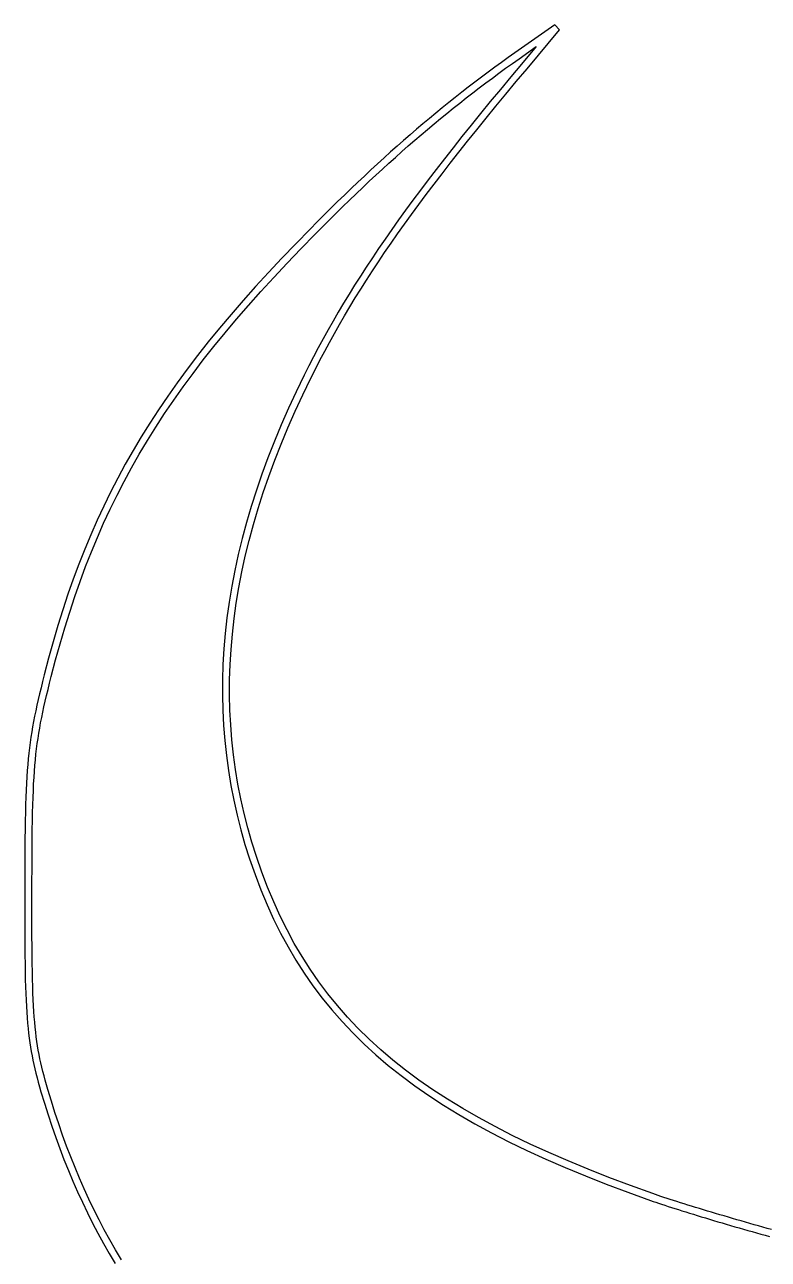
# Model space of a CAD drawing. Header units: metres. Extents: x 0 to 745, y 0 to 539.
# Drawn here: x 116.8 to 199, y 233.1 to 369.5 of the extents above; entities that cross this region are included whole.
import ezdxf

# ---------------------------------------------------------------- set-up
doc = ezdxf.new("R2010")
doc.units = ezdxf.units.M

msp = doc.modelspace()

# ---------------------------------------------------------------- linework, layer by layer
at = {"layer": '2', "color": 7}
for p, q in [((175.370312, 369.510936), (170.970312, 366.409376)), ((172.306248, 364.640624), (175.906248, 368.92656)), ((175.906248, 368.92656), (175.370312, 369.510936)), ((171.429592, 365.756248), (173.313968, 367.084376)), ((173.313968, 367.084376), (171.693656, 365.154688)), ((170.221109, 365.87792), (169.4771, 365.343391)), ((170.970312, 366.409376), (170.221109, 365.87792)), ((170.68428, 365.227554), (171.429592, 365.756248)), ((168.003049, 364.263724), (167.272199, 363.717892)), ((168.737881, 364.805442), (168.003049, 364.263724)), ((168.478033, 363.621964), (169.20891, 364.160764)), ((169.4771, 365.343391), (168.737881, 364.805442)), ((169.20891, 364.160764), (169.944189, 364.695843)), ((169.944189, 364.695843), (170.68428, 365.227554)), ((171.693656, 365.154688), (170.509333, 363.73955)), ((171.123716, 363.227638), (172.306248, 364.640624)), ((166.544928, 363.167597), (165.820833, 362.612493)), ((167.272199, 363.717892), (166.544928, 363.167597)), ((167.027854, 362.531793), (167.751151, 363.079091)), ((167.751151, 363.079091), (168.478033, 363.621964)), ((170.509333, 363.73955), (169.361959, 362.358645)), ((169.978341, 361.849175), (171.123716, 363.227638)), ((164.380552, 361.486464), (163.663559, 360.914845)), ((165.099508, 362.05223), (164.380552, 361.486464)), ((164.875379, 360.859827), (165.590377, 361.422513)), ((165.820833, 362.612493), (165.099508, 362.05223)), ((165.590377, 361.422513), (166.307732, 361.979717)), ((166.307732, 361.979717), (167.027854, 362.531793)), ((169.361959, 362.358645), (168.250543, 361.01055)), ((168.869121, 360.503803), (169.978341, 361.849175)), ((162.948127, 360.337026), (162.233851, 359.75266)), ((163.663559, 360.914845), (162.948127, 360.337026)), ((163.450821, 359.716602), (164.16233, 360.291308)), ((164.16233, 360.291308), (164.875379, 360.859827)), ((168.250543, 361.01055), (167.174094, 359.693845)), ((167.795054, 359.190089), (168.869121, 360.503803)), ((161.520328, 359.1614), (160.807153, 358.562899)), ((162.233851, 359.75266), (161.520328, 359.1614)), ((162.030784, 358.547227), (162.740442, 359.13536)), ((162.740442, 359.13536), (163.450821, 359.716602)), ((167.174094, 359.693845), (166.131619, 358.407106)), ((166.755138, 357.906602), (167.795054, 359.190089)), ((159.380235, 357.342781), (158.665685, 356.720469)), ((160.093924, 357.956808), (159.380235, 357.342781)), ((159.902049, 356.737968), (160.611997, 357.348883)), ((160.807153, 358.562899), (160.093924, 357.956808)), ((160.611997, 357.348883), (161.321439, 357.951852)), ((161.321439, 357.951852), (162.030784, 358.547227)), ((166.131619, 358.407106), (165.122129, 357.148913)), ((165.74837, 356.65191), (166.755138, 357.906602)), ((157.949868, 356.089527), (157.232381, 355.449605)), ((158.665685, 356.720469), (157.949868, 356.089527)), ((158.479, 355.490891), (159.191186, 356.118755)), ((159.191186, 356.118755), (159.902049, 356.737968)), ((165.122129, 357.148913), (164.144631, 355.917843)), ((164.773747, 355.424582), (165.74837, 356.65191)), ((156.512821, 354.800358), (155.790783, 354.141436)), ((157.232381, 355.449605), (156.512821, 354.800358)), ((157.049018, 354.207803), (157.76508, 354.854024)), ((157.76508, 354.854024), (158.479, 355.490891)), ((163.198133, 354.712475), (162.281645, 353.531387)), ((164.144631, 355.917843), (163.198133, 354.712475)), ((163.830268, 354.223184), (164.773747, 355.424582)), ((155.065863, 353.472494), (154.337659, 352.793184)), ((155.790783, 354.141436), (155.065863, 353.472494)), ((155.608832, 352.885887), (156.330405, 353.551874)), ((156.330405, 353.551874), (157.049018, 354.207803)), ((162.281645, 353.531387), (161.394175, 352.373157)), ((162.916929, 353.046286), (163.830268, 354.223184)), ((153.605766, 352.103158), (152.86978, 351.402068)), ((154.337659, 352.793184), (153.605766, 352.103158)), ((154.155169, 351.522327), (154.88389, 352.209489)), ((154.88389, 352.209489), (155.608832, 352.885887)), ((161.394175, 352.373157), (160.534731, 351.236363)), ((161.176666, 350.76026), (162.03273, 351.892455)), ((162.03273, 351.892455), (162.916929, 353.046286)), ((152.129298, 350.689569), (151.383916, 349.965311)), ((152.86978, 351.402068), (152.129298, 350.689569)), ((152.684756, 350.114306), (153.42226, 350.824051)), ((153.42226, 350.824051), (154.155169, 351.522327)), ((160.534731, 351.236363), (159.702322, 350.119583)), ((160.347736, 349.648268), (161.176666, 350.76026)), ((150.63323, 349.228948), (149.876837, 348.480132)), ((151.383916, 349.965311), (150.63323, 349.228948)), ((151.194321, 348.659007), (151.942246, 349.392742)), ((151.942246, 349.392742), (152.684756, 350.114306)), ((159.702322, 350.119583), (158.895957, 349.021396)), ((159.544938, 348.555048), (160.347736, 349.648268)), ((149.876837, 348.480132), (149.114332, 347.718516)), ((149.680591, 347.153612), (150.440572, 347.912747)), ((150.440572, 347.912747), (151.194321, 348.659007)), ((158.114644, 347.94038), (157.357391, 346.875113)), ((158.895957, 349.021396), (158.114644, 347.94038)), ((158.767268, 347.479168), (159.544938, 348.555048)), ((148.345312, 346.943752), (146.758903, 345.322452)), ((147.333296, 344.765979), (148.913968, 346.381248)), ((149.114332, 347.718516), (148.345312, 346.943752)), ((148.913968, 346.381248), (149.680591, 347.153612)), ((157.357391, 346.875113), (156.623208, 345.824173)), ((157.283307, 345.3737), (158.013725, 346.419196)), ((158.013725, 346.419196), (158.767268, 347.479168)), ((146.758903, 345.322452), (145.226717, 343.722838)), ((156.623208, 345.824173), (155.911103, 344.786138)), ((156.57501, 344.341248), (157.283307, 345.3737)), ((145.226717, 343.722838), (143.747553, 342.14289)), ((145.80721, 343.173207), (147.333296, 344.765979)), ((155.220084, 343.759587), (154.54916, 342.743097)), ((155.911103, 344.786138), (155.220084, 343.759587)), ((155.887832, 343.320408), (156.57501, 344.341248)), ((144.334478, 341.600871), (145.80721, 343.173207)), ((154.54916, 342.743097), (153.897339, 341.735248)), ((154.572826, 341.307837), (155.220772, 342.309748)), ((155.220772, 342.309748), (155.887832, 343.320408)), ((143.747553, 342.14289), (142.320212, 340.580593)), ((142.913869, 340.046908), (144.334478, 341.600871)), ((153.897339, 341.735248), (153.263631, 340.734616)), ((153.942993, 340.313243), (154.572826, 341.307837)), ((142.320212, 340.580593), (140.943491, 339.033928)), ((141.544151, 338.509257), (142.913869, 340.046908)), ((152.647043, 339.739781), (152.046584, 338.74932)), ((153.263631, 340.734616), (152.647043, 339.739781)), ((153.33027, 339.324533), (153.942993, 340.313243)), ((140.943491, 339.033928), (139.616192, 337.500878)), ((140.224092, 336.985856), (141.544151, 338.509257)), ((152.046584, 338.74932), (151.461263, 337.761812)), ((152.152143, 337.359039), (152.733654, 338.340276)), ((152.733654, 338.340276), (153.33027, 339.324533)), ((139.616192, 337.500878), (138.337113, 335.979425)), ((138.952461, 335.474644), (140.224092, 336.985856)), ((151.461263, 337.761812), (150.890089, 336.775835)), ((151.584735, 336.379392), (152.152143, 337.359039)), ((138.337113, 335.979425), (137.105055, 334.467553)), ((137.728026, 333.973558), (138.952461, 335.474644)), ((150.332069, 335.789966), (149.786213, 334.802785)), ((150.890089, 336.775835), (150.332069, 335.789966)), ((151.030428, 335.399901), (151.584735, 336.379392)), ((137.105055, 334.467553), (135.918817, 332.963243)), ((149.786213, 334.802785), (149.251528, 333.812869)), ((149.957104, 333.435664), (150.488218, 334.419136)), ((150.488218, 334.419136), (151.030428, 335.399901)), ((135.918817, 332.963243), (134.777198, 331.464478)), ((136.549555, 332.480538), (137.728026, 333.973558)), ((148.727024, 332.818797), (148.211709, 331.819147)), ((149.251528, 333.812869), (148.727024, 332.818797)), ((149.436083, 332.448053), (149.957104, 333.435664)), ((134.777198, 331.464478), (133.678998, 329.969241)), ((135.415816, 330.99352), (136.549555, 332.480538)), ((148.211709, 331.819147), (147.704592, 330.812496)), ((148.420312, 330.454688), (148.924153, 331.454872)), ((148.924153, 331.454872), (149.436083, 332.448053)), ((134.325579, 329.510444), (135.415816, 330.99352)), ((147.704592, 330.812496), (146.808463, 328.970335)), ((147.530719, 328.626144), (148.420312, 330.454688)), ((133.678998, 329.969241), (132.623016, 328.475514)), ((133.277611, 328.029248), (134.325579, 329.510444)), ((146.808463, 328.970335), (145.958997, 327.136021)), ((132.623016, 328.475514), (131.608053, 326.98128)), ((132.270681, 326.547869), (133.277611, 328.029248)), ((146.687642, 326.806146), (147.530719, 328.626144)), ((131.608053, 326.98128), (130.632908, 325.484522)), ((131.303557, 325.064247), (132.270681, 326.547869)), ((145.958997, 327.136021), (145.156203, 325.309558)), ((145.89107, 324.994669), (146.687642, 326.806146)), ((130.632908, 325.484522), (129.69638, 323.983221)), ((130.375007, 323.57632), (131.303557, 325.064247)), ((145.156203, 325.309558), (144.400089, 323.490951)), ((145.140992, 323.191685), (145.89107, 324.994669)), ((129.69638, 323.983221), (128.79727, 322.475361)), ((129.483799, 322.082025), (130.375007, 323.57632)), ((144.400089, 323.490951), (143.690665, 321.680203)), ((128.79727, 322.475361), (127.934376, 320.958924)), ((128.628703, 320.579301), (129.483799, 322.082025)), ((144.437397, 321.397167), (145.140992, 323.191685)), ((127.934376, 320.958924), (127.106498, 319.431892)), ((127.808486, 319.066087), (128.628703, 320.579301)), ((143.690665, 321.680203), (143.027939, 319.877317)), ((143.780272, 319.611089), (144.437397, 321.397167)), ((127.106498, 319.431892), (126.312436, 317.892248)), ((143.027939, 319.877317), (142.411921, 318.082299)), ((143.169607, 317.833423), (143.780272, 319.611089)), ((126.312436, 317.892248), (125.550989, 316.337975)), ((127.021917, 317.54032), (127.808486, 319.066087)), ((142.411921, 318.082299), (141.842618, 316.295151)), ((142.605391, 316.064143), (143.169607, 317.833423)), ((126.267763, 315.999939), (127.021917, 317.54032)), ((125.550989, 316.337975), (124.820957, 314.767055)), ((125.544795, 314.442882), (126.267763, 315.999939)), ((141.842618, 316.295151), (141.32004, 314.515877)), ((142.087611, 314.303223), (142.605391, 316.064143)), ((124.820957, 314.767055), (124.12114, 313.177471)), ((124.851778, 312.867088), (125.544795, 314.442882)), ((141.32004, 314.515877), (140.844195, 312.744482)), ((141.616256, 312.550634), (142.087611, 314.303223)), ((124.12114, 313.177471), (123.450337, 311.567205)), ((124.187483, 311.270494), (124.851778, 312.867088)), ((140.844195, 312.744482), (140.415092, 310.980969)), ((141.191315, 310.80635), (141.616256, 312.550634)), ((123.450337, 311.567205), (122.807348, 309.93424)), ((123.550677, 309.65104), (124.187483, 311.270494)), ((140.415092, 310.980969), (140.03274, 309.225342)), ((122.807348, 309.93424), (122.190972, 308.276558)), ((122.940129, 308.006662), (123.550677, 309.65104)), ((140.812777, 309.070345), (141.191315, 310.80635)), ((122.190972, 308.276558), (121.60001, 306.592142)), ((140.03274, 309.225342), (139.697147, 307.477604)), ((140.48063, 307.342592), (140.812777, 309.070345)), ((122.354607, 306.3353), (122.940129, 308.006662)), ((139.697147, 307.477604), (139.408324, 305.737761)), ((140.194863, 305.623063), (140.48063, 307.342592)), ((121.60001, 306.592142), (121.033259, 304.878975)), ((121.79288, 304.634891), (122.354607, 306.3353)), ((139.408324, 305.737761), (139.166277, 304.005814)), ((139.955464, 303.911732), (140.194863, 305.623063)), ((121.033259, 304.878975), (120.489521, 303.135038)), ((121.253715, 302.903375), (121.79288, 304.634891)), ((120.489521, 303.135038), (119.967595, 301.358315)), ((120.735881, 301.138689), (121.253715, 302.903375)), ((139.166277, 304.005814), (138.971017, 302.281769)), ((139.762422, 302.208572), (139.955464, 303.911732)), ((138.971017, 302.281769), (138.822551, 300.56563)), ((139.615726, 300.513556), (139.762422, 302.208572)), ((119.967595, 301.358315), (119.46628, 299.546788)), ((120.238147, 299.338771), (120.735881, 301.138689)), ((138.822551, 300.56563), (138.720889, 298.857399)), ((139.515363, 298.826657), (139.615726, 300.513556)), ((119.46628, 299.546788), (118.984376, 297.69844)), ((119.75928, 297.50156), (120.238147, 299.338771)), ((138.720889, 298.857399), (138.666039, 297.157081)), ((139.461324, 297.14785), (139.515363, 298.826657)), ((118.984376, 297.69844), (118.802194, 296.973698)), ((119.577687, 296.779425), (119.75928, 297.50156)), ((118.630538, 296.279304), (118.469095, 295.611757)), ((118.802194, 296.973698), (118.630538, 296.279304)), ((119.245997, 295.425169), (119.4067, 296.088482)), ((119.4067, 296.088482), (119.577687, 296.779425)), ((138.666039, 297.157081), (138.65801, 295.46468)), ((139.453595, 295.477105), (139.461324, 297.14785)), ((118.317551, 294.967553), (118.175595, 294.343191)), ((118.469095, 295.611757), (118.317551, 294.967553)), ((118.954168, 294.167172), (119.09526, 294.78592)), ((119.09526, 294.78592), (119.245997, 295.425169)), ((138.65801, 295.46468), (138.696811, 293.7802)), ((139.492167, 293.814398), (139.453595, 295.477105)), ((118.042912, 293.735169), (117.919189, 293.139982)), ((118.175595, 294.343191), (118.042912, 293.735169)), ((118.699641, 292.976923), (118.822402, 293.565361)), ((118.822402, 293.565361), (118.954168, 294.167172)), ((138.696811, 293.7802), (138.782451, 292.103644)), ((139.577027, 292.1597), (139.492167, 293.814398)), ((117.69737, 291.974109), (117.598648, 291.396417)), ((117.804112, 292.55413), (117.69737, 291.974109)), ((117.919189, 293.139982), (117.804112, 292.55413)), ((118.479856, 291.825911), (118.585566, 292.398294)), ((118.585566, 292.398294), (118.699641, 292.976923)), ((138.782451, 292.103644), (138.914939, 290.435016)), ((139.708165, 290.512986), (139.577027, 292.1597)), ((117.507633, 290.817551), (117.424011, 290.23401)), ((117.598648, 291.396417), (117.507633, 290.817551)), ((118.209724, 290.11059), (118.292256, 290.685622)), ((118.292256, 290.685622), (118.382193, 291.256208)), ((118.382193, 291.256208), (118.479856, 291.825911)), ((139.885568, 288.874227), (139.708165, 290.512986)), ((117.347471, 289.64229), (117.277698, 289.038889)), ((117.424011, 290.23401), (117.347471, 289.64229)), ((118.065601, 288.932929), (118.134279, 289.527547)), ((118.134279, 289.527547), (118.209724, 290.11059)), ((138.914939, 290.435016), (139.094282, 288.77432)), ((117.157201, 287.783035), (117.105851, 287.123577)), ((117.214379, 288.420305), (117.157201, 287.783035)), ((117.277698, 289.038889), (117.214379, 288.420305)), ((117.947263, 287.694713), (118.003369, 288.323172)), ((118.003369, 288.323172), (118.065601, 288.932929)), ((139.094282, 288.77432), (139.320491, 287.12156)), ((140.109225, 287.243399), (139.885568, 288.874227)), ((117.060015, 286.438428), (117.01938, 285.724086)), ((117.105851, 287.123577), (117.060015, 286.438428)), ((117.852152, 286.36743), (117.896964, 287.043987)), ((117.896964, 287.043987), (117.947263, 287.694713)), ((139.320491, 287.12156), (139.593573, 285.476741)), ((140.379126, 285.620472), (140.109225, 287.243399)), ((117.01938, 285.724086), (116.983634, 284.977048)), ((117.777709, 284.922569), (117.812507, 285.661479)), ((117.812507, 285.661479), (117.852152, 286.36743)), ((139.593573, 285.476741), (139.913539, 283.839864)), ((140.695258, 284.005422), (140.379126, 285.620472)), ((116.952462, 284.193812), (116.925551, 283.370875)), ((116.983634, 284.977048), (116.952462, 284.193812)), ((117.721374, 283.331617), (117.747438, 284.147136)), ((117.747438, 284.147136), (117.777709, 284.922569)), ((139.913539, 283.839864), (140.280395, 282.210935)), ((141.057609, 282.39822), (140.695258, 284.005422)), ((116.902589, 282.504734), (116.883262, 281.591888)), ((116.925551, 283.370875), (116.902589, 282.504734)), ((117.680588, 281.566064), (117.699197, 282.472448)), ((117.699197, 282.472448), (117.721374, 283.331617)), ((141.46617, 280.798841), (141.057609, 282.39822)), ((116.883262, 281.591888), (116.867257, 280.628834)), ((117.665227, 280.608902), (117.680588, 281.566064)), ((140.280395, 282.210935), (140.694151, 280.589958)), ((116.85426, 279.61207), (116.843958, 278.538092)), ((116.867257, 280.628834), (116.85426, 279.61207)), ((117.642967, 278.527986), (117.652793, 279.597397)), ((117.652793, 279.597397), (117.665227, 280.608902)), ((140.694151, 280.589958), (141.154817, 278.976935)), ((141.920928, 279.207256), (141.46617, 280.798841)), ((116.843958, 278.538092), (116.836039, 277.403399)), ((117.635429, 277.397105), (117.642967, 278.527986)), ((141.154817, 278.976935), (141.6624, 277.371872)), ((142.421872, 277.62344), (141.920928, 279.207256)), ((116.836039, 277.403399), (116.830188, 276.204487)), ((117.629859, 276.20119), (117.635429, 277.397105)), ((141.6624, 277.371872), (142.265184, 275.637324)), ((143.016915, 275.910046), (142.421872, 277.62344)), ((116.830188, 276.204487), (116.826093, 274.937855)), ((117.625938, 274.936676), (117.629859, 276.20119)), ((142.265184, 275.637324), (142.907904, 273.95026)), ((143.650449, 274.244284), (143.016915, 275.910046)), ((116.826093, 274.937855), (116.82344, 273.6)), ((117.623344, 273.6), (117.625938, 274.936676)), ((144.324126, 272.624762), (143.650449, 274.244284)), ((116.82344, 273.6), (116.822203, 272.293071)), ((117.622049, 272.294328), (117.623344, 273.6)), ((142.907904, 273.95026), (143.59212, 272.309338)), ((116.822203, 272.293071), (116.822629, 271.054096)), ((117.622305, 271.057579), (117.622049, 272.294328)), ((143.59212, 272.309338), (144.319391, 270.713215)), ((145.039599, 271.050087), (144.324126, 272.624762)), ((116.822629, 271.054096), (116.824955, 269.880178)), ((117.624354, 269.886795), (117.622305, 271.057579)), ((144.319391, 270.713215), (145.091276, 269.160548)), ((145.798521, 269.518868), (145.039599, 271.050087)), ((116.824955, 269.880178), (116.829417, 268.768417)), ((116.829417, 268.768417), (116.836252, 267.715917)), ((117.628437, 268.779021), (117.624354, 269.886795)), ((117.634797, 267.731298), (117.628437, 268.779021)), ((145.091276, 269.160548), (145.909336, 267.649994)), ((146.602544, 268.029712), (145.798521, 269.518868)), ((116.836252, 267.715917), (116.845697, 266.719779)), ((117.643674, 266.740669), (117.634797, 267.731298)), ((145.909336, 267.649994), (146.77513, 266.180211)), ((147.453321, 266.581228), (146.602544, 268.029712)), ((116.845697, 266.719779), (116.857987, 265.777106)), ((117.655311, 265.804179), (117.643674, 266.740669)), ((146.77513, 266.180211), (147.690218, 264.749855)), ((148.352504, 265.172024), (147.453321, 266.581228)), ((116.857987, 265.777106), (116.873361, 264.884999)), ((116.873361, 264.884999), (116.892053, 264.040561)), ((117.669948, 264.918868), (117.655311, 265.804179)), ((117.687828, 264.081781), (117.669948, 264.918868)), ((147.690218, 264.749855), (148.65616, 263.357584)), ((149.301748, 263.800708), (148.352504, 265.172024)), ((116.892053, 264.040561), (116.914301, 263.240894)), ((116.914301, 263.240894), (116.940342, 262.4831)), ((117.709192, 263.28996), (117.687828, 264.081781)), ((117.734282, 262.540449), (117.709192, 263.28996)), ((148.65616, 263.357584), (149.674514, 262.002056)), ((150.302704, 262.465888), (149.301748, 263.800708)), ((116.940342, 262.4831), (116.970411, 261.764282)), ((117.763339, 261.830289), (117.734282, 262.540449)), ((117.796605, 261.156525), (117.763339, 261.830289)), ((149.674514, 262.002056), (150.746842, 260.681927)), ((151.357024, 261.166171), (150.302704, 262.465888)), ((116.970411, 261.764282), (117.004746, 261.08154)), ((117.004746, 261.08154), (117.043583, 260.431978)), ((117.834321, 260.516198), (117.796605, 261.156525)), ((117.87673, 259.906353), (117.834321, 260.516198)), ((150.746842, 260.681927), (151.874702, 259.395854)), ((152.466363, 259.900166), (151.357024, 261.166171)), ((117.043583, 260.431978), (117.087158, 259.812697)), ((117.087158, 259.812697), (117.135709, 259.2208)), ((117.135709, 259.2208), (117.189472, 258.653389)), ((117.924072, 259.324031), (117.87673, 259.906353)), ((117.976589, 258.766276), (117.924072, 259.324031)), ((151.874702, 259.395854), (153.059654, 258.142495)), ((153.632372, 258.666482), (152.466363, 259.900166)), ((117.189472, 258.653389), (117.248683, 258.107565)), ((117.248683, 258.107565), (117.313579, 257.580432)), ((118.034524, 258.23013), (117.976589, 258.766276)), ((118.098116, 257.712637), (118.034524, 258.23013)), ((153.059654, 258.142495), (154.303259, 256.920507)), ((154.856704, 257.463725), (153.632372, 258.666482)), ((117.313579, 257.580432), (117.384396, 257.06909)), ((117.384396, 257.06909), (117.461372, 256.570643)), ((117.461372, 256.570643), (117.544742, 256.082192)), ((118.167609, 257.21084), (118.098116, 257.712637)), ((118.243243, 256.721781), (118.167609, 257.21084)), ((118.325261, 256.242504), (118.243243, 256.721781)), ((154.303259, 256.920507), (155.607074, 255.728547)), ((156.141012, 256.290504), (154.856704, 257.463725)), ((117.544742, 256.082192), (117.634744, 255.600839)), ((117.634744, 255.600839), (117.731613, 255.123687)), ((117.731613, 255.123687), (117.835587, 254.647838)), ((118.413903, 255.77005), (118.325261, 256.242504)), ((118.509412, 255.301464), (118.413903, 255.77005)), ((118.612029, 254.833788), (118.509412, 255.301464)), ((155.607074, 255.728547), (156.972661, 254.565273)), ((157.486949, 255.145426), (156.141012, 256.290504)), ((158.896168, 254.027101), (157.486949, 255.145426)), ((117.835587, 254.647838), (117.946902, 254.170393)), ((117.946902, 254.170393), (118.065795, 253.688456)), ((118.065795, 253.688456), (118.192501, 253.199127)), ((118.721996, 254.364065), (118.612029, 254.833788)), ((118.839553, 253.889338), (118.721996, 254.364065)), ((118.964944, 253.40665), (118.839553, 253.889338)), ((156.972661, 254.565273), (158.401579, 253.429341)), ((160.37032, 252.934136), (158.896168, 254.027101)), ((118.192501, 253.199127), (118.327259, 252.699509)), ((118.327259, 252.699509), (118.470303, 252.186705)), ((119.098409, 252.913044), (118.964944, 253.40665)), ((119.24019, 252.405562), (119.098409, 252.913044)), ((119.390528, 251.881248), (119.24019, 252.405562)), ((158.401579, 253.429341), (159.895388, 252.319409)), ((159.895388, 252.319409), (161.455646, 251.234134)), ((161.91106, 251.865139), (160.37032, 252.934136)), ((118.470303, 252.186705), (118.621872, 251.657816)), ((118.621872, 251.657816), (119.005129, 250.370254)), ((119.770441, 250.604717), (119.390528, 251.881248)), ((161.455646, 251.234134), (163.083915, 250.172173)), ((163.520039, 250.818718), (161.91106, 251.865139)), ((119.005129, 250.370254), (119.403904, 249.09895)), ((120.165536, 249.344623), (119.770441, 250.604717)), ((163.083915, 250.172173), (164.781753, 249.132184)), ((165.198911, 249.793481), (163.520039, 250.818718)), ((166.949328, 248.788036), (165.198911, 249.793481)), ((119.403904, 249.09895), (119.818548, 247.843307)), ((120.576178, 248.100346), (120.165536, 249.344623)), ((164.781753, 249.132184), (166.550721, 248.112824)), ((168.772942, 247.800991), (166.949328, 248.788036)), ((119.818548, 247.843307), (120.249413, 246.602727)), ((121.002734, 246.871269), (120.576178, 248.100346)), ((121.445571, 245.656774), (121.002734, 246.871269)), ((166.550721, 248.112824), (168.392377, 247.112749)), ((168.392377, 247.112749), (170.308282, 246.130618)), ((170.671408, 246.830955), (168.772942, 247.800991)), ((172.646376, 245.876534), (170.671408, 246.830955)), ((120.249413, 246.602727), (120.696849, 245.376613)), ((121.905055, 244.456241), (121.445571, 245.656774)), ((170.308282, 246.130618), (172.299996, 245.165087)), ((174.699501, 244.936338), (172.646376, 245.876534)), ((120.696849, 245.376613), (121.161208, 244.164368)), ((121.161208, 244.164368), (121.64284, 242.965396)), ((122.381553, 243.269052), (121.905055, 244.456241)), ((172.299996, 245.165087), (174.369077, 244.214813)), ((174.369077, 244.214813), (176.517086, 243.278455)), ((176.832435, 244.008974), (174.699501, 244.936338)), ((121.64284, 242.965396), (122.142097, 241.779097)), ((122.875432, 242.09459), (122.381553, 243.269052)), ((176.517086, 243.278455), (178.745582, 242.354668)), ((179.04683, 243.09305), (176.832435, 244.008974)), ((181.344339, 242.187174), (179.04683, 243.09305)), ((122.142097, 241.779097), (122.659329, 240.604876)), ((123.387058, 240.932234), (122.875432, 242.09459)), ((178.745582, 242.354668), (181.056126, 241.442111)), ((181.056126, 241.442111), (183.450276, 240.539439)), ((183.726616, 241.289955), (181.344339, 242.187174)), ((122.659329, 240.604876), (123.194889, 239.442135)), ((123.916798, 239.781368), (123.387058, 240.932234)), ((183.450276, 240.539439), (185.929592, 239.645312)), ((186.195312, 240.4), (183.726616, 241.289955)), ((186.480532, 240.300238), (186.195312, 240.4)), ((186.780861, 240.196929), (186.480532, 240.300238)), ((187.095684, 240.090246), (186.780861, 240.196929)), ((187.424384, 239.980361), (187.095684, 240.090246)), ((123.194889, 239.442135), (123.749126, 238.290277)), ((124.465018, 238.641372), (123.916798, 239.781368)), ((185.929592, 239.645312), (186.219063, 239.544055)), ((186.219063, 239.544055), (186.523342, 239.439368)), ((186.523342, 239.439368), (186.841829, 239.331418)), ((186.841829, 239.331418), (187.173921, 239.220371)), ((187.173921, 239.220371), (187.519016, 239.106395)), ((187.766348, 239.867445), (187.424384, 239.980361)), ((187.519016, 239.106395), (187.876511, 238.989655)), ((188.120959, 239.751671), (187.766348, 239.867445)), ((187.876511, 238.989655), (188.245804, 238.870319)), ((188.487602, 239.63321), (188.120959, 239.751671)), ((188.245804, 238.870319), (188.626294, 238.748553)), ((188.865661, 239.512234), (188.487602, 239.63321)), ((188.626294, 238.748553), (189.017378, 238.624525)), ((189.254523, 239.388916), (188.865661, 239.512234)), ((189.65357, 239.263427), (189.254523, 239.388916)), ((190.062189, 239.135939), (189.65357, 239.263427)), ((190.479763, 239.006624), (190.062189, 239.135939)), ((190.905677, 238.875655), (190.479763, 239.006624)), ((191.339317, 238.743202), (190.905677, 238.875655)), ((191.780066, 238.609439), (191.339317, 238.743202)), ((123.749126, 238.290277), (124.322392, 237.148704)), ((125.032085, 237.511628), (124.465018, 238.641372)), ((125.618367, 236.391518), (125.032085, 237.511628)), ((189.017378, 238.624525), (189.418453, 238.4984)), ((189.418453, 238.4984), (189.828918, 238.370347)), ((189.828918, 238.370347), (190.248171, 238.240531)), ((190.248171, 238.240531), (190.675609, 238.109119)), ((190.675609, 238.109119), (191.110631, 237.976278)), ((191.110631, 237.976278), (191.552633, 237.842175)), ((191.552633, 237.842175), (192.001014, 237.706976)), ((192.227309, 238.474536), (191.780066, 238.609439)), ((192.001014, 237.706976), (192.455172, 237.570849)), ((192.680431, 238.338667), (192.227309, 238.474536)), ((192.455172, 237.570849), (192.914505, 237.43396)), ((193.138818, 238.202002), (192.680431, 238.338667)), ((192.914505, 237.43396), (193.378409, 237.296475)), ((193.601852, 238.064714), (193.138818, 238.202002)), ((193.378409, 237.296475), (193.846284, 237.158562)), ((194.06892, 237.926975), (193.601852, 238.064714)), ((194.539406, 237.788957), (194.06892, 237.926975)), ((195.012694, 237.650832), (194.539406, 237.788957)), ((195.488169, 237.512771), (195.012694, 237.650832)), ((195.965216, 237.374947), (195.488169, 237.512771)), ((196.44322, 237.237531), (195.965216, 237.374947)), ((124.322392, 237.148704), (124.915038, 236.01682)), ((124.915038, 236.01682), (125.527415, 234.894027)), ((126.224228, 235.280424), (125.618367, 236.391518)), ((193.846284, 237.158562), (194.317527, 237.020388)), ((194.317527, 237.020388), (194.791536, 236.882118)), ((194.791536, 236.882118), (195.267709, 236.74392)), ((195.267709, 236.74392), (195.745443, 236.605961)), ((195.745443, 236.605961), (196.224136, 236.468408)), ((196.224136, 236.468408), (196.703186, 236.331426)), ((196.921564, 237.100696), (196.44322, 237.237531)), ((196.703186, 236.331426), (197.181992, 236.195183)), ((197.399635, 236.964614), (196.921564, 237.100696)), ((197.181992, 236.195183), (197.65995, 236.059846)), ((197.876817, 236.829456), (197.399635, 236.964614)), ((197.65995, 236.059846), (198.136459, 235.925581)), ((198.352494, 236.695394), (197.876817, 236.829456)), ((198.136459, 235.925581), (198.610916, 235.792556)), ((198.82605, 236.562601), (198.352494, 236.695394)), ((199.296872, 236.431248), (198.82605, 236.562601)), ((125.527415, 234.894027), (126.159875, 233.779727)), ((126.850036, 234.177725), (126.224228, 235.280424)), ((198.610916, 235.792556), (199.08272, 235.660936)), ((126.159875, 233.779727), (126.812767, 232.673324)), ((127.496158, 233.082806), (126.850036, 234.177725))]:
    msp.add_line(p, q, dxfattribs=at)

doc.saveas('drawing.dxf')
